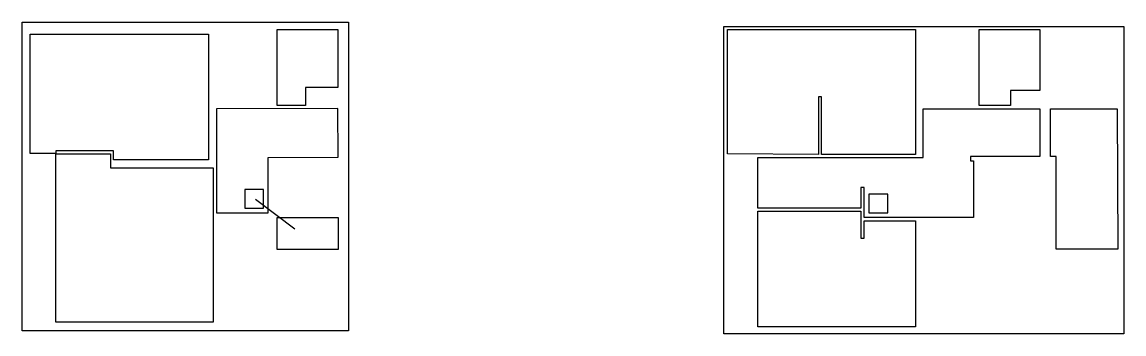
# Model space of a CAD drawing. Header units: millimetres. Extents: x 112 to 3618, y 37 to 1031.
import ezdxf

# ---------------------------------------------------------------- set-up
doc = ezdxf.new("R2010")
doc.units = ezdxf.units.MM
doc.layers.add('AREE LEONARDO', color=7, linetype='Continuous')

msp = doc.modelspace()

# ---------------------------------------------------------------- linework, layer by layer
at = {"layer": 'AREE LEONARDO'}
msp.add_line((855, 466.1), (980.2, 372.1), dxfattribs=at)
at = {"layer": 'AREE LEONARDO', "color": 4}
for points in [[(112.3, 1031), (1150.6, 1031), (1150.6, 47.3), (112.3, 47.3)], [(2344.5, 1017.2), (3617.5, 1017.2), (3617.5, 36.9), (2344.5, 36.9)]]:
    msp.add_lwpolyline(points, close=True, dxfattribs=at)
at = {"layer": 'AREE LEONARDO', "color": 5}
for points in [[(137.7, 991.8), (705.7, 991.8), (705.7, 591.8), (403.7, 591.8), (403.7, 620.8), (393.7, 620.8), (219.7, 620.8), (219.7, 611.8), (137.7, 611.8)], [(2355.9, 1007.3), (2953.9, 1007.3), (2953.9, 608.8), (2655.9, 608.8), (2655.9, 792.8), (2645.9, 792.8), (2645.9, 608.8), (2355.9, 610.8)], [(730.7, 754.8), (730.7, 422.8), (895.7, 422.8), (895.7, 422.8), (895.7, 422.8), (895.7, 598.8), (1117.7, 600.3), (1116.7, 755.4)], [(2452.9, 598.8), (2978.9, 598.8), (2978.9, 754.8), (3349.9, 754.8), (3350.3, 602.8), (3128.9, 602.8), (3128.9, 588.8), (3138.9, 588.8), (3138.9, 407.8), (2790.9, 407.8), (2790.9, 503.8), (2780.9, 503.8), (2780.9, 437.8), (2452.9, 437.8)], [(3383.4, 754.8), (3596.4, 754.8), (3597.7, 306.8), (3402.4, 306.8), (3402.4, 602.8), (3383.4, 602.8)], [(219.7, 610.8), (393.7, 610.8), (393.7, 566.8), (720.7, 566.8), (720.7, 74.8), (219.7, 74.8)], [(2452.9, 427.8), (2780.9, 427.8), (2780.9, 341.8), (2790.9, 341.8), (2790.9, 397.8), (2953.9, 397.8), (2953.9, 59.8), (2452.5, 59.8)], [(922.7, 406.8), (922.7, 306.8), (1119.4, 306.8), (1119.4, 406.8)]]:
    msp.add_lwpolyline(points, close=True, dxfattribs=at)
at = {"layer": 'AREE LEONARDO', "color": 3}
for points in [[(923.7, 1006.8), (1116.7, 1006.8), (1116.7, 822.8), (1013.7, 822.8), (1013.7, 764.8), (923.7, 764.8)], [(3156.9, 1006.8), (3349.9, 1006.8), (3349.9, 812.8), (3256.9, 812.8), (3256.9, 764.8), (3156.9, 764.8)]]:
    msp.add_lwpolyline(points, close=True, dxfattribs=at)
at = {"layer": 'AREE LEONARDO', "color": 1}
for points in [[(820.7, 437.8), (880.7, 437.8), (880.7, 497.8), (820.7, 497.8)], [(2805.9, 422.8), (2865.9, 422.8), (2865.9, 482.8), (2805.9, 482.8)]]:
    msp.add_lwpolyline(points, close=True, dxfattribs=at)

doc.saveas('drawing.dxf')
